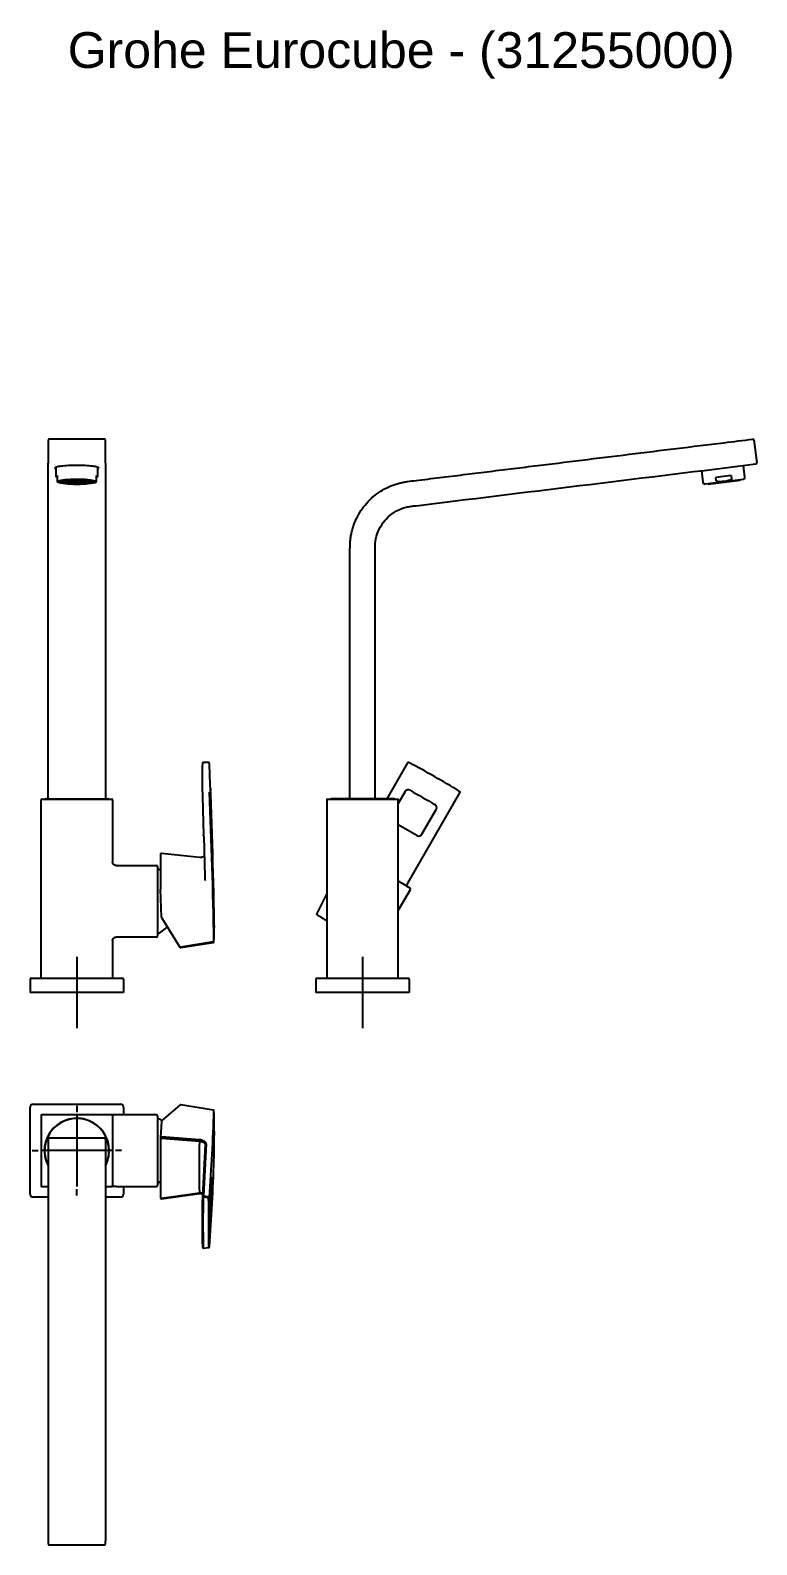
# Model space of a CAD drawing. Header units: millimetres. Extents: x 1617 to 5774, y 11446 to 13973.
# Drawn here: x 1679 to 2084, y 11523 to 12370 of the extents above; entities that cross this region are included whole.
import ezdxf
from ezdxf.enums import TextEntityAlignment as Align
from ezdxf.lldxf.tags import DXFTag

# ---------------------------------------------------------------- set-up
doc = ezdxf.new("R2010")
doc.units = ezdxf.units.MM
doc.layers.get('0').update_dxf_attribs({"color": 250})
doc.styles.add('SEACAD_arial_ttf', font='Arial.ttf')
tags = doc.linetypes.add('CENTER2', pattern=[28.575, 19.05, -3.175, 3.175, -3.175]).pattern_tags.tags
tags[10:11] = [DXFTag(74, 4), DXFTag(75, 0), DXFTag(340, '0'), DXFTag(46, 0.0), DXFTag(50, 0.0), DXFTag(44, 0.0), DXFTag(45, 0.0)]
tags[8:9] = [DXFTag(74, 4), DXFTag(75, 0), DXFTag(340, '0'), DXFTag(46, 0.0), DXFTag(50, 0.0), DXFTag(44, 0.0), DXFTag(45, 0.0)]
tags[6:7] = [DXFTag(74, 4), DXFTag(75, 0), DXFTag(340, '0'), DXFTag(46, 0.0), DXFTag(50, 0.0), DXFTag(44, 0.0), DXFTag(45, 0.0)]
tags[4:5] = [DXFTag(74, 4), DXFTag(75, 0), DXFTag(340, '0'), DXFTag(46, 0.0), DXFTag(50, 0.0), DXFTag(44, 0.0), DXFTag(45, 0.0)]

# ---------------------------------------------------------------- blocks, each defined once
blk = doc.blocks.new('16')
at = {"linetype": 'Continuous'}
for p, q in [((1688.54, 12140.78), (1688.54, 12127.87)), ((1720.04, 12141.28), (1689.04, 12141.28)), ((1720.54, 12127.87), (1720.54, 12140.78)), ((1688.54, 11940.24), (1688.54, 12127.87)), ((1692.74, 12125.48), (1692.74, 12120.41)), ((1716.34, 12120.41), (1716.34, 12125.46)), ((1720.54, 12127.87), (1720.54, 11940.24)), ((1693.54, 12120.93), (1693.54, 12119.13)), ((1693.54, 12119.13), (1693.54, 12118.06)), ((1693.54, 12118.06), (1693.54, 12117.43)), ((1693.54, 12117.43), (1694.03, 12117.16)), ((1695.54, 12117.98), (1695.54, 12117.04)), ((1698.29, 12117.25), (1696.04, 12117.25)), ((1698.29, 12117.22), (1696.04, 12117.22)), ((1696.3, 12116.98), (1696.3, 12117.22)), ((1698.29, 12117.04), (1696.3, 12116.98)), ((1698.29, 12117.02), (1696.35, 12116.96)), ((1698.47, 12117.42), (1696.64, 12117.48)), ((1698.53, 12117.44), (1696.72, 12117.5)), ((1697.13, 12116.73), (1697.13, 12116.98)), ((1698.53, 12116.83), (1697.13, 12116.73)), ((1698.59, 12116.8), (1697.23, 12116.71)), ((1699.07, 12117.61), (1697.74, 12117.7)), ((1699.17, 12117.63), (1697.87, 12117.72)), ((1698.29, 12117.25), (1698.29, 12117.43)), ((1698.29, 12117.24), (1698.29, 12117.04)), ((1698.46, 12116.51), (1698.46, 12116.79)), ((1699.32, 12116.62), (1698.46, 12116.51)), ((1698.53, 12117.44), (1698.53, 12117.64)), ((1699.44, 12116.6), (1698.6, 12116.49)), ((1699.17, 12117.63), (1699.17, 12117.87)), ((1700.05, 12117.77), (1699.17, 12117.87)), ((1700.19, 12117.78), (1699.33, 12117.89)), ((1701.79, 12117.21), (1699.49, 12117.21)), ((1701.79, 12117.26), (1699.61, 12117.26)), ((1699.91, 12117.21), (1699.91, 12116.93)), ((1701.79, 12117.07), (1699.91, 12116.93)), ((1701.79, 12117.02), (1700.08, 12116.9)), ((1700.19, 12117.78), (1700.19, 12117.96)), ((1700.2, 12116.35), (1700.2, 12116.49)), ((1700.65, 12116.44), (1700.2, 12116.35)), ((1700.81, 12116.43), (1700.37, 12116.33)), ((1702.07, 12117.38), (1700.74, 12117.48)), ((1701.33, 12117.89), (1700.82, 12118)), ((1701.5, 12117.9), (1701, 12118.01)), ((1702.25, 12117.42), (1701, 12117.51)), ((1701.5, 12117.9), (1701.5, 12118.03)), ((1701.76, 12117.02), (1701.76, 12116.69)), ((1702.4, 12116.83), (1701.76, 12116.69)), ((1701.79, 12117.4), (1701.79, 12117.26)), ((1701.79, 12117.24), (1701.79, 12117.04)), ((1702.65, 12116.79), (1702.06, 12116.67)), ((1702.24, 12116.24), (1702.24, 12116.33)), ((1702.42, 12116.32), (1702.24, 12116.24)), ((1702.25, 12117.61), (1702.25, 12117.42)), ((1702.61, 12116.31), (1702.43, 12116.23)), ((1703.01, 12117.52), (1702.49, 12117.63)), ((1702.82, 12117.97), (1702.6, 12118.07)), ((1703.02, 12117.97), (1702.79, 12118.08)), ((1703.32, 12117.54), (1702.82, 12117.64)), ((1703.02, 12117.97), (1703.02, 12118.08)), ((1703.32, 12117.66), (1703.32, 12117.54)), ((1703.69, 12117.24), (1703.91, 12117.29)), ((1704.02, 12117.29), (1704.02, 12117.24)), ((1704.36, 12117.57), (1704.36, 12117.68)), ((1704.36, 12116.7), (1704.36, 12116.6)), ((1704.44, 12118), (1704.44, 12118.1)), ((1704.44, 12116.28), (1704.44, 12116.2)), ((1704.64, 12118), (1704.64, 12118.1)), ((1704.64, 12116.28), (1704.64, 12116.2)), ((1704.71, 12117.57), (1704.71, 12117.68)), ((1704.71, 12116.7), (1704.71, 12116.6)), ((1705.06, 12117.24), (1705.06, 12117.29)), ((1705.76, 12117.66), (1705.76, 12117.54)), ((1705.76, 12117.54), (1706.26, 12117.64)), ((1706.06, 12117.97), (1706.28, 12118.08)), ((1706.06, 12117.97), (1706.06, 12118.08)), ((1706.06, 12117.52), (1706.59, 12117.63)), ((1706.25, 12117.97), (1706.48, 12118.07)), ((1706.43, 12116.79), (1707.01, 12116.67)), ((1706.46, 12116.31), (1706.64, 12116.23)), ((1706.65, 12116.32), (1706.83, 12116.24)), ((1706.68, 12116.83), (1707.31, 12116.69)), ((1706.83, 12117.61), (1706.83, 12117.42)), ((1706.83, 12117.42), (1708.08, 12117.51)), ((1706.83, 12116.24), (1706.83, 12116.33)), ((1707, 12117.38), (1708.34, 12117.48)), ((1707.28, 12117.4), (1707.28, 12117.26)), ((1707.28, 12117.26), (1709.47, 12117.26)), ((1707.28, 12117.02), (1708.99, 12116.9)), ((1707.29, 12117.04), (1707.29, 12117.24)), ((1707.29, 12117.21), (1709.58, 12117.21)), ((1707.29, 12117.07), (1709.17, 12116.93)), ((1707.31, 12117.02), (1707.31, 12116.69)), ((1707.57, 12117.9), (1707.57, 12118.03)), ((1707.57, 12117.9), (1708.07, 12118.01)), ((1707.75, 12117.89), (1708.25, 12118)), ((1708.26, 12116.43), (1708.7, 12116.33)), ((1708.42, 12116.44), (1708.87, 12116.35)), ((1708.87, 12116.35), (1708.87, 12116.49)), ((1708.88, 12117.78), (1708.88, 12117.96)), ((1708.88, 12117.78), (1709.74, 12117.89)), ((1709.03, 12117.77), (1709.9, 12117.87)), ((1709.17, 12117.21), (1709.17, 12116.93)), ((1709.64, 12116.6), (1710.48, 12116.49)), ((1709.75, 12116.62), (1710.62, 12116.51)), ((1709.9, 12117.63), (1709.9, 12117.87)), ((1709.9, 12117.63), (1711.2, 12117.72)), ((1710, 12117.61), (1711.33, 12117.7)), ((1710.48, 12116.8), (1711.85, 12116.71)), ((1710.54, 12116.83), (1711.95, 12116.73)), ((1710.55, 12117.44), (1710.55, 12117.64)), ((1710.55, 12117.44), (1712.35, 12117.5)), ((1710.6, 12117.42), (1712.44, 12117.48)), ((1710.62, 12116.51), (1710.62, 12116.79)), ((1710.79, 12117.25), (1710.79, 12117.43)), ((1710.79, 12117.25), (1713.04, 12117.25)), ((1710.79, 12117.04), (1710.79, 12117.24)), ((1710.79, 12117.22), (1713.04, 12117.22)), ((1710.79, 12117.04), (1712.77, 12116.98)), ((1710.79, 12117.02), (1712.72, 12116.96)), ((1711.95, 12116.73), (1711.95, 12116.98)), ((1712.77, 12116.98), (1712.77, 12117.22)), ((1713.54, 12117.04), (1713.54, 12117.98)), ((1715.04, 12117.16), (1715.54, 12117.43)), ((1715.54, 12119.13), (1715.54, 12120.93)), ((1715.54, 12118.06), (1715.54, 12119.13)), ((1715.54, 12117.43), (1715.54, 12118.06)), ((1778.14, 11960.48), (1775.21, 11960.59)), ((1774.57, 11946.83), (1774.93, 11934.92)), ((1684.51, 11839.94), (1684.51, 11939.44)), ((1685.01, 11939.94), (1724.01, 11939.94)), ((1687.01, 11940.24), (1722.01, 11940.24)), ((1724.51, 11939.44), (1724.51, 11904.94)), ((1774.96, 11933.99), (1775.38, 11920.14)), ((1775.4, 11919.4), (1776.1, 11896.47)), ((1726.51, 11902.94), (1749.01, 11902.94)), ((1749.51, 11902.44), (1749.51, 11863.44)), ((1773.1, 11907.33), (1751.82, 11909.7)), ((1751.74, 11874.05), (1751.27, 11889.76)), ((1751.82, 11873.8), (1762.08, 11857.32)), ((1724.51, 11860.94), (1724.51, 11839.94)), ((1749.01, 11862.94), (1726.51, 11862.94)), ((1780.71, 11860.19), (1762.57, 11857.34)), ((1762.59, 11857.09), (1780.76, 11859.95)), ((1678.51, 11839.44), (1678.51, 11831.94)), ((1679.01, 11839.94), (1680.11, 11839.94)), ((1680.11, 11839.94), (1728.91, 11839.94)), ((1728.91, 11839.94), (1730.01, 11839.94)), ((1730.51, 11839.44), (1730.51, 11831.94)), ((1680.11, 11831.94), (1678.51, 11831.94)), ((1728.91, 11831.94), (1680.11, 11831.94)), ((1730.51, 11831.94), (1728.91, 11831.94))]:
    blk.add_line(p, q, dxfattribs=at)
at = {"linetype": 'CENTER2'}
for p, q in [((1704.51, 11851.94), (1704.51, 11811.94)), ((1724.51, 11831.94), (1684.51, 11831.94))]:
    blk.add_line(p, q, dxfattribs=at)
at = {"linetype": 'Continuous'}
for centre, radius, start, end in [((1689.04, 12140.78), 0.5, 90, 179.99999), ((1720.04, 12140.78), 0.5, 0.00003, 90), ((1696.16, 12117.24), 0.127, 174.48564, 185.51436), ((1698.38, 12117.24), 0.0936, 172.51957, 180), ((1704.54, 12095.05), 22.52, 89.55476, 90.44524), ((1704.54, 12159.65), 43.06, 269.76712, 270.23288), ((1704.54, 12066.72), 51.28, 89.88826, 90.11174), ((1704.54, 12185.94), 69.74, 269.91785, 270.08215), ((1710.69, 12117.24), 0.0936, 0, 7.48043), ((1712.91, 12117.24), 0.127, 354.48564, 5.51436), ((1775.19, 11960.09), 0.5, 87.92695, 176.88832), ((1778.12, 11959.98), 0.5, 2.78336, 87.92448), ((-1450.04, 11817.6), 3231.8, 0.9484, 2.51342), ((1634.02, 11953.33), 144.79, 2.41053, 2.64299), ((1634.02, 11953.33), 144.79, 2.35652, 2.37449), ((1685.01, 11939.44), 0.5, 90, 180), ((1687.01, 11939.74), 0.5, 90, 156.42182), ((1722.01, 11939.74), 0.5, 23.57818, 90), ((1724.01, 11939.44), 0.5, 0, 90), ((1852.96, 11936.96), 73.77, 179.44249, 182.29524), ((2399.07, 11953.86), 624.43, 181.73857, 181.82403), ((1352.34, 11915.18), 427.73, 1.60679, 2.09913), ((1739.17, 11918.39), 36.25, 1.59343, 2.76188), ((1749.01, 11902.44), 0.5, 0, 90), ((1751.77, 11909.21), 0.5, 83.64671, 179.90986), ((1741.11, 11882.94), 20, 59.51503, 65.16541), ((1741.11, 11882.94), 20, 294.83459, 314.19685), ((1752.24, 11874.06), 0.5, 181.73192, 211.91972), ((1590.66, 11867.22), 190.71, 0.32469, 1.16129), ((1749.01, 11863.44), 0.5, 270, 0), ((1780.65, 11860.44), 0.5, 278.99326, 357.02413), ((1762.51, 11857.58), 0.5, 211.91972, 271.29911), ((1762.51, 11857.58), 0.5, 271.29911, 278.97576), ((1679.01, 11839.44), 0.5, 90, 180), ((1730.01, 11839.44), 0.5, 0, 90)]:
    blk.add_arc(centre, radius, start, end, dxfattribs=at)
for centre, major_axis, ratio, start_param, end_param in [((1704.54, 12120.41), (11.8, 0), 0.121869, 2.77125, 3.511935), ((1704.54, 12117.43), (10.75, 0), 0.121869, 0, 3.842591), ((1704.54, 12117.43), (-10.05, 0), 0.121869, 2.655077, 6.283185), ((1704.54, 12117.43), (-10.05, 0), 0.121869, 0, 0.486516), ((1704.54, 12117.24), (-8.5, 0), 0.121869, -0.028417, -0.011765), ((1704.54, 12117.24), (-8.5, 0), 0.121869, 0.011765, 0.250034), ((1704.54, 12117.24), (-8.5, 0), 0.121869, 0.250034, 0.273564), ((1704.54, 12117.24), (-8.5, 0), 0.121869, 0.273564, 0.511834), ((1704.54, 12117.24), (-8.5, 0), 0.121869, 0.511834, 0.535364), ((1704.54, 12117.24), (-8.5, 0), 0.121869, 0.535364, 0.773633), ((1704.54, 12117.24), (-8.5, 0), 0.121869, 0.773633, 0.797163), ((1704.54, 12117.24), (-6.25, 0), 0.121869, -0.2778, -0.245799), ((1704.54, 12117.24), (-8.5, 0), 0.121869, 0.797163, 1.035433), ((1704.54, 12117.24), (-6.25, 0), 0.121869, -0.539599, -0.507598), ((1704.54, 12117.24), (-5.25, 0), 0.121869, 0.490259, 0.556938), ((1704.54, 12117.24), (-6.25, 0), 0.121869, -0.801399, -0.769397), ((1704.54, 12117.24), (-8.5, 0), 0.121869, 1.035433, 1.058963), ((1704.54, 12117.24), (-8.5, 0), 0.121869, 1.058963, 1.297232), ((1704.54, 12117.24), (-6.25, 0), 0.121869, -1.063198, -1.031197), ((1704.54, 12117.24), (-5.25, 0), 0.121869, 1.013858, 1.080537), ((1704.54, 12117.24), (2.75, 0), 0.121869, 3.077913, 3.141593), ((1704.54, 12117.24), (-2.75, 0), 0.121869, -0.587278, -0.459919), ((1704.54, 12117.24), (-8.5, 0), 0.121869, 1.297232, 1.320762), ((1704.54, 12117.24), (-8.5, 0), 0.121869, 1.320762, 1.559031), ((1704.54, 12117.24), (-6.25, 0), 0.121869, -1.324998, -1.292996), ((1704.54, 12117.24), (-2.75, 0), 0.121869, -1.110877, -0.983518), ((1704.54, 12117.48), (-2.15, 0), 0.121869, 1.010688, 1.16374), ((1704.54, 12117.24), (8.5, 0), 0.121869, 4.724154, 4.962423), ((1704.54, 12117.24), (2.75, 0), 0.121869, 0.983518, 1.110877), ((1704.54, 12117.24), (6.25, 0), 0.121869, 1.292996, 1.324998), ((1704.54, 12117.24), (8.5, 0), 0.121869, -1.320762, -1.297232), ((1704.54, 12117.24), (2.75, 0), 0.121869, 0.459919, 0.587278), ((1704.54, 12117.24), (8.5, 0), 0.121869, -1.297232, -1.058963), ((1704.54, 12117.24), (5.25, 0), 0.121869, -1.080537, -1.013858), ((1704.54, 12117.24), (-2.75, 0), 0.121869, 3.141593, 3.205272), ((1704.54, 12117.24), (6.25, 0), 0.121869, 1.031197, 1.063198), ((1704.54, 12117.24), (8.5, 0), 0.121869, -1.058963, -1.035433), ((1704.54, 12117.24), (8.5, 0), 0.121869, -1.035433, -0.797163), ((1704.54, 12117.24), (6.25, 0), 0.121869, 0.769397, 0.801399), ((1704.54, 12117.24), (5.25, 0), 0.121869, -0.556938, -0.490259), ((1704.54, 12117.24), (6.25, 0), 0.121869, 0.507598, 0.539599), ((1704.54, 12117.24), (8.5, 0), 0.121869, -0.797163, -0.773633), ((1704.54, 12117.24), (6.25, 0), 0.121869, 0.245799, 0.2778), ((1704.54, 12117.24), (8.5, 0), 0.121869, -0.773633, -0.535364), ((1704.54, 12117.24), (8.5, 0), 0.121869, -0.535364, -0.511834), ((1704.54, 12117.24), (8.5, 0), 0.121869, -0.511834, -0.273564), ((1704.54, 12117.24), (8.5, 0), 0.121869, -0.273564, -0.250034), ((1704.54, 12117.43), (10.75, 0), 0.121869, 5.582187, 6.283185), ((1704.54, 12117.24), (8.5, 0), 0.121869, 6.033151, 6.27142), ((1704.54, 12117.24), (8.5, 0), 0.121869, 0.011765, 0.028417), ((1704.54, 12120.41), (-11.8, 0), 0.121869, 2.77125, 3.511935), ((2124.92, 11663.86), (-325.63, 357.08), 0.362561, 0.344529, 0.40718), ((1115.12, 11896.42), (663.45, 60.29), 0.498459, -0.057294, -0.03325), ((-2312.54, 11715.5), (4077.41, 428.24), 0.865504, -0.060142, -0.056237), ((-2247.35, 11563.58), (3940.85, 972.84), 0.861165, -0.194986, -0.17121), ((-2312.33, 11919.37), (4077.41, -426.24), 0.864156, 0.120599, 0.124506), ((1114.4, 11938.26), (665.47, -20.12), 0.499829, 0.003089, 0.027146), ((1769.07, 11310.6), (-15.43, 680.31), 0.013088, 0.494893, 0.552021), ((2095.43, 11614.01), (-294.89, 354.16), 0.346544, 0.416799, 0.424652), ((1410.4, 12151.11), (346.58, -352.31), 0.375293, 0.332029, 0.364453)]:
    blk.add_ellipse(centre, major_axis=major_axis, ratio=ratio, start_param=start_param, end_param=end_param, dxfattribs=at)
for centre, major_axis in [((1704.54, 12117.04), (-9, 0)), ((1704.54, 12117.04), (-8.7, 0)), ((1704.54, 12117.04), (-6.25, 0)), ((1704.54, 12117.04), (-5.25, 0)), ((1704.54, 12117.04), (2.75, 0)), ((1704.54, 12117.04), (2.15, 0)), ((1704.54, 12117.24), (-0.52, 0))]:
    blk.add_ellipse(centre, major_axis=major_axis, ratio=0.121869, dxfattribs=at)
for points, knots in [([(1716.79, 12125.08), (1716.79, 12125.28), (1716.47, 12125.47), (1715.24, 12125.83), (1714.33, 12126), (1712.07, 12126.27), (1710.7, 12126.38), (1707.75, 12126.53), (1706.14, 12126.57), (1702.95, 12126.57), (1701.34, 12126.53), (1698.37, 12126.38), (1697.02, 12126.27), (1694.74, 12126), (1693.84, 12125.83), (1692.61, 12125.47), (1692.29, 12125.27), (1692.29, 12124.95), (1692.43, 12124.82), (1692.71, 12124.69)], [0, 0, 0, 0, 0.0625, 0.0625, 0.125, 0.125, 0.1875, 0.1875, 0.25, 0.25, 0.3125, 0.3125, 0.375, 0.375, 0.4375, 0.4375, 0.5, 0.5, 0.5420565, 0.5420565, 0.5420565, 0.5420565]), ([(1779.2, 11945.68), (1779.2, 11945.7), (1779.2, 11945.75), (1779.2, 11945.82), (1779.19, 11945.94), (1779.19, 11946.04), (1779.2, 11946.05), (1779.2, 11945.97), (1779.21, 11945.78), (1779.22, 11945.5), (1779.24, 11945.2), (1779.24, 11944.96), (1779.25, 11944.82), (1779.25, 11944.74), (1779.26, 11944.7)], [0, 0, 0, 0, 0.030504, 0.061814, 0.124442, 0.2496, 0.374743, 0.499885, 0.62498, 0.750074, 0.875175, 0.937801, 0.969118, 1, 1, 1, 1]), ([(1779.89, 11927.17), (1779.89, 11927.28), (1779.84, 11927.39), (1779.66, 11927.54), (1779.53, 11927.59), (1779.41, 11927.59)], [0, 0, 0, 0, 0.5, 0.5, 1, 1, 1, 1]), ([(1779.83, 11919.01), (1779.83, 11919.04), (1779.82, 11919.17), (1779.8, 11919.54), (1779.78, 11919.93), (1779.77, 11920.17)], [0.3933507, 0.3933507, 0.3933507, 0.3933507, 0.5205548, 0.7494682, 1, 1, 1, 1]), ([(1779.89, 11919.16), (1779.89, 11919.14), (1779.89, 11919.1), (1779.89, 11919.02), (1779.88, 11918.91), (1779.87, 11918.81), (1779.86, 11918.79), (1779.84, 11918.88), (1779.83, 11919.06), (1779.81, 11919.34), (1779.79, 11919.64), (1779.78, 11919.88), (1779.78, 11920.02), (1779.78, 11920.1), (1779.77, 11920.14)], [0, 0, 0, 0, 0.030874, 0.062158, 0.124733, 0.249788, 0.374828, 0.499868, 0.62486, 0.749851, 0.874842, 0.937415, 0.968704, 1, 1, 1, 1]), ([(1775.74, 11908.3), (1775.67, 11908.2), (1775.46, 11908), (1775.1, 11907.73), (1774.65, 11907.51), (1774.16, 11907.37), (1773.61, 11907.3), (1773.27, 11907.32), (1773.07, 11907.34)], [0.1323012, 0.1323012, 0.1323012, 0.1323012, 0.2586724, 0.404834, 0.5520227, 0.7002789, 0.8496105, 1, 1, 1, 1])]:
    blk.add_open_spline(points, degree=3, knots=knots, dxfattribs=at)
for points in [[(1716.37, 12124.69), (1716.64, 12124.82), (1716.79, 12124.95), (1716.79, 12125.08)], [(1779.26, 11944.7), (1779.26, 11944.67), (1779.24, 11944.63), (1779.21, 11944.59)]]:
    blk.add_open_spline(points, degree=3, dxfattribs=at)
for points in [[(1726.51, 11902.94), (1725.34, 11902.94), (1724.51, 11903.77), (1724.51, 11904.94)], [(1724.51, 11860.94), (1724.51, 11862.11), (1725.34, 11862.94), (1726.51, 11862.94)]]:
    blk.add_rational_spline(points, [1, 0.804709933148, 0.804709933148, 1], degree=3, dxfattribs=at)
blk = doc.blocks.new('17')
at = {"linetype": 'Continuous'}
for p, q in [((2082.85, 12140.84), (2084.44, 12127.93)), ((2053.58, 12123.64), (2054.38, 12117.17)), ((2077.8, 12120.05), (2077.01, 12126.52)), ((2054.98, 12116.37), (2055.56, 12116.12)), ((2076.9, 12118.74), (2055.56, 12116.12)), ((2057.3, 12116.34), (2057.35, 12115.94)), ((2075.22, 12118.13), (2057.35, 12115.94)), ((2070.11, 12120.93), (2061.63, 12119.89)), ((2061.85, 12118.09), (2061.63, 12119.89)), ((2070.11, 12120.93), (2070.33, 12119.13)), ((2075.22, 12118.13), (2075.17, 12118.53)), ((2076.9, 12118.74), (2077.41, 12119.13)), ((1889.39, 11960.34), (1877.79, 11940.24)), ((1890.06, 11960.53), (1890.42, 11960.42)), ((1918.16, 11944.4), (1918.43, 11944.15)), ((1844.17, 11939.44), (1844.17, 11839.94)), ((1844.67, 11939.94), (1883.67, 11939.94)), ((1881.7, 11940.24), (1846.7, 11940.24)), ((1888.02, 11944.27), (1884.17, 11937.61)), ((1884.17, 11839.94), (1884.17, 11939.44)), ((1889.52, 11893.1), (1918.6, 11943.47)), ((1897.37, 11920.4), (1905.37, 11934.25)), ((1844.17, 11887.29), (1838.56, 11876.04)), ((1884.17, 11877.7), (1891, 11889.52)), ((1838.17, 11839.44), (1838.17, 11831.94)), ((1838.67, 11839.94), (1839.77, 11839.94)), ((1839.77, 11839.94), (1888.57, 11839.94)), ((1888.57, 11839.94), (1889.67, 11839.94)), ((1890.17, 11839.44), (1890.17, 11831.94)), ((1839.77, 11831.94), (1838.17, 11831.94)), ((1888.57, 11831.94), (1839.77, 11831.94)), ((1890.17, 11831.94), (1888.57, 11831.94))]:
    blk.add_line(p, q, dxfattribs=at)
at = {"linetype": 'CENTER2'}
for p, q in [((1864.17, 11851.94), (1864.17, 11811.94)), ((1884.17, 11831.94), (1844.17, 11831.94))]:
    blk.add_line(p, q, dxfattribs=at)
at = {"linetype": 'Continuous'}
for centre, radius, start, end in [((2082.36, 12140.78), 0.5, 7, 97), ((2083.94, 12127.87), 0.5, 277, 7), ((2055.37, 12117.29), 1, 187, 247), ((2076.81, 12119.93), 1, 307, 7), ((1889.83, 11960.09), 0.5, 73.33634, 150), ((1573.83, 11374.64), 665.86, 58.85365, 61.61058), ((1889.76, 11943.26), 2.01, 59.91229, 150.00383), ((6244.58, 19470.02), 8693.76, 239.947277, 240.052719), ((1844.67, 11939.44), 0.5, 90, 180), ((1846.7, 11939.74), 0.5, 90, 156.42182), ((1881.7, 11939.74), 0.5, 23.57818, 90), ((1883.67, 11939.44), 0.5, 0, 90), ((1903.62, 11935.26), 2.01, 330.00969, 60.10435), ((1918.17, 11943.72), 0.5, 330, 58.70246), ((-11141.03, -10642.73), 26057.43, 59.98241, 60.008922), ((1895.62, 11921.41), 2.02, 239.96942, 330.00242), ((1533.51, 11310.21), 681.22, 58.36359, 59.01856), ((1890.56, 11889.77), 0.502, 330.50522, 57.69347), ((1839.02, 11875.82), 0.505, 150.69916, 237.46693), ((2205.44, 12474.02), 702.01, 238.51048, 239.02769), ((1838.67, 11839.44), 0.5, 90, 180), ((1889.67, 11839.44), 0.5, 0, 90)]:
    blk.add_arc(centre, radius, start, end, dxfattribs=at)
for centre, major_axis, ratio, start_param, end_param in [((1889.83, 11960.09), (-0.143, -0.479), 0.992126, 2.931285, 3.141765), ((1917.9, 11943.98), (-0.26, -0.427), 0.023125, 3.115772, 3.167762), ((1917.9, 11943.98), (-0.343, -0.364), 0.992126, 3.14176, 3.352292), ((1890.57, 11889.77), (-0.433, 0.25), 0.026177, 3.141593, 3.263706)]:
    blk.add_ellipse(centre, major_axis=major_axis, ratio=ratio, start_param=start_param, end_param=end_param, dxfattribs=at)
for points, knots in [([(1857.17, 11940.24), (1857.17, 11940.41), (1857.17, 11940.57), (1857.17, 11940.74), (1857.17, 11963.64), (1857.17, 11995.46), (1857.17, 12036.14), (1857.17, 12056.24), (1857.17, 12069.73), (1857.17, 12075.08), (1857.17, 12078.74), (1857.17, 12080.54), (1857.18, 12081.56), (1857.21, 12082.86), (1857.33, 12084.41), (1857.51, 12085.92), (1857.78, 12087.62), (1858.16, 12089.5), (1858.91, 12092.19), (1859.7, 12094.39), (1861.03, 12097.51), (1863.24, 12101.41), (1866.27, 12105.38), (1870.23, 12109.27), (1874.14, 12112.14), (1878.82, 12114.7), (1882.66, 12116.12), (1885.34, 12116.84), (1886.95, 12117.19), (1888.06, 12117.39), (1890.69, 12117.76), (1894.65, 12118.23), (1900.76, 12118.98), (1907.28, 12119.78), (1913.82, 12120.59), (1920.63, 12121.42), (1927.16, 12122.22), (1933.71, 12123.03), (1940.35, 12123.84), (1946.94, 12124.65), (1953.59, 12125.47), (1975.72, 12128.19), (2013.11, 12132.78), (2053.83, 12137.78), (2076.88, 12140.61), (2082.3, 12141.27)], [0, 0, 0, 0, 0.001321, 0.001321, 0.001321, 0.182899, 0.253805, 0.324711, 0.342437, 0.360164, 0.367727, 0.371509, 0.3734, 0.375291, 0.380401, 0.382956, 0.385511, 0.390892, 0.396274, 0.401655, 0.407037, 0.418229, 0.429421, 0.440613, 0.451805, 0.462568, 0.473331, 0.478441, 0.480996, 0.48355, 0.486038, 0.498607, 0.516228, 0.533849, 0.55147, 0.569091, 0.586712, 0.604333, 0.621954, 0.639575, 0.657196, 0.674817, 0.815785, 0.956752, 1, 1, 1, 1]), ([(1871.17, 11940.24), (1871.17, 11970.37), (1871.17, 12000.5), (1871.17, 12045.7), (1871.17, 12060.77), (1871.17, 12076.77), (1871.17, 12077.71), (1871.17, 12079.6), (1871.16, 12080.55), (1871.22, 12083.3), (1871.49, 12085.15), (1872.5, 12088.83), (1873.23, 12090.58), (1875.1, 12093.88), (1876.24, 12095.42), (1878.9, 12098.18), (1880.35, 12099.38), (1883.57, 12101.38), (1885.31, 12102.2), (1888.01, 12103.07), (1888.92, 12103.31), (1890.78, 12103.67), (1891.74, 12103.77), (1894.63, 12104.13), (1896.57, 12104.36), (1960.34, 12112.19), (2022.17, 12119.78), (2084, 12127.38)], [0, 0, 0, 0, 0.25, 0.25, 0.375, 0.375, 0.382813, 0.382813, 0.390625, 0.390625, 0.40625, 0.40625, 0.421875, 0.421875, 0.4375, 0.4375, 0.453125, 0.453125, 0.46875, 0.46875, 0.476563, 0.476563, 0.484375, 0.484375, 0.5, 0.5, 1, 1, 1, 1]), ([(2063.63, 12117.43), (2063.46, 12117.44), (2063.29, 12117.44), (2062.96, 12117.47), (2062.79, 12117.5), (2062.55, 12117.55), (2062.47, 12117.58), (2062.31, 12117.63), (2062.23, 12117.67), (2062.09, 12117.75), (2062.02, 12117.8), (2061.9, 12117.93), (2061.86, 12118), (2061.85, 12118.09)], [0, 0, 0, 0, 0.25, 0.25, 0.5, 0.5, 0.625, 0.625, 0.75, 0.75, 0.875, 0.875, 1, 1, 1, 1]), ([(2068.76, 12118.06), (2067.92, 12117.85), (2067.07, 12117.68), (2065.36, 12117.47), (2064.5, 12117.43), (2063.63, 12117.43)], [0, 0, 0, 0, 0.5, 0.5, 1, 1, 1, 1]), ([(2070.33, 12119.13), (2070.34, 12119.05), (2070.32, 12118.96), (2070.24, 12118.81), (2070.18, 12118.74), (2070, 12118.57), (2069.86, 12118.48), (2069.41, 12118.25), (2069.09, 12118.15), (2068.76, 12118.06)], [0, 0, 0, 0, 0.125, 0.125, 0.25, 0.25, 0.5, 0.5, 1, 1, 1, 1]), ([(1888.64, 11891.49), (1888.75, 11891.71), (1889.03, 11892.24), (1889.33, 11892.77), (1889.52, 11893.11)], [0.5855886, 0.5855886, 0.5855886, 0.5855886, 0.7776728, 1, 1, 1, 1])]:
    blk.add_open_spline(points, degree=3, knots=knots, dxfattribs=at)
blk = doc.blocks.new('18')
at = {"linetype": 'Continuous'}
for p, q in [((1678.51, 11719.14), (1678.51, 11767.94)), ((1680.11, 11769.54), (1728.91, 11769.54)), ((1730.51, 11767.94), (1730.51, 11763.54)), ((1762.18, 11769.09), (1751.91, 11760.26)), ((1780.76, 11766.26), (1762.59, 11769.2)), ((1684.51, 11763.04), (1684.51, 11724.04)), ((1724.01, 11763.54), (1685.01, 11763.54)), ((1726.51, 11763.54), (1724.01, 11763.54)), ((1724.51, 11763.04), (1724.51, 11724.04)), ((1749.01, 11763.54), (1726.51, 11763.54)), ((1749.51, 11763.04), (1749.51, 11724.04)), ((1751.74, 11759.91), (1751.27, 11750.84)), ((1688.54, 11750.04), (1688.54, 11525.36)), ((1720.04, 11750.54), (1689.04, 11750.54)), ((1720.04, 11750.54), (1689.04, 11750.54)), ((1720.54, 11750.04), (1720.54, 11525.36)), ((1751.8, 11750.58), (1773.05, 11748.93)), ((1773.08, 11749.6), (1751.83, 11751.24)), ((1688.36, 11747.54), (1688.54, 11747.54)), ((1776.22, 11746.99), (1774.69, 11717.91)), ((1776.78, 11747.4), (1775.25, 11718.32)), ((1776.17, 11747.32), (1776.23, 11747.07)), ((1688.54, 11717.54), (1680.11, 11717.54)), ((1685.01, 11723.54), (1688.54, 11723.54)), ((1720.54, 11723.54), (1724.01, 11723.54)), ((1728.91, 11717.54), (1720.54, 11717.54)), ((1726.51, 11723.54), (1724.01, 11723.54)), ((1726.51, 11723.54), (1749.01, 11723.54)), ((1730.51, 11723.54), (1730.51, 11719.14)), ((1773.05, 11719.76), (1751.8, 11716.89)), ((1751.83, 11716.66), (1773.12, 11719.53)), ((1775.18, 11717.65), (1778.11, 11717.3)), ((1775.25, 11718.32), (1778.18, 11717.97)), ((1779.24, 11713.15), (1779.41, 11713.15)), ((1775.24, 11689.05), (1778.17, 11689.32)), ((1688.54, 11525.36), (1688.54, 11523.78)), ((1689.04, 11523.28), (1720.04, 11523.28)), ((1720.54, 11523.78), (1720.54, 11525.36))]:
    blk.add_line(p, q, dxfattribs=at)
at = {"linetype": 'CENTER2'}
for p, q in [((1704.51, 11768.54), (1704.51, 11765.14)), ((1704.51, 11763.54), (1704.51, 11723.54)), ((1679.51, 11743.54), (1682.91, 11743.54)), ((1724.51, 11743.54), (1684.51, 11743.54)), ((1729.51, 11743.54), (1726.11, 11743.54)), ((1704.51, 11718.54), (1704.51, 11721.94))]:
    blk.add_line(p, q, dxfattribs=at)
at = {"linetype": 'Continuous'}
for centre, radius, start, end in [((1680.11, 11767.94), 1.6, 90, 180), ((1728.91, 11767.94), 1.6, 0, 90), ((1762.51, 11768.71), 0.5, 80.81257, 130.68038), ((1685.01, 11763.04), 0.5, 90, 180), ((1704.51, 11743.54), 18.1, 0, 207.83553), ((1704.51, 11743.54), 18, 0, 180.03979), ((1704.51, 11743.52), 18, 0, 207.20691), ((1724.01, 11763.04), 0.5, 0, 90), ((1749.01, 11763.04), 0.5, 0, 90), ((1741.11, 11743.54), 20, 57.05299, 65.16541), ((1752.24, 11759.88), 0.5, 130.68038, 177.00205), ((1780.65, 11765.77), 0.5, 1.62947, 80.79725), ((1248.37, 11750.33), 533, 0.17886, 1.66059), ((1689.04, 11750.04), 0.5, 90, 180), ((1720.04, 11750.04), 0.5, 0, 90), ((1751.77, 11750.81), 0.5, 177.00205, 179.95133), ((1704.51, 11743.52), 18, 333.14717, 0), ((1704.51, 11743.54), 18.1, 332.65325, 0), ((1741.11, 11743.54), 20, 294.83459, 300.48981), ((1680.11, 11719.14), 1.6, 180, 270), ((1685.01, 11724.04), 0.5, 180, 270), ((1724.01, 11724.04), 0.5, 270, 0), ((1728.91, 11719.14), 1.6, 270, 0), ((1749.01, 11724.04), 0.5, 270, 0), ((1751.77, 11717.15), 0.5, 180.05032, 269.24987), ((1751.77, 11717.15), 0.5, 269.24987, 277.71664), ((1257.49, 11701.09), 520.87, 358.7308, 1.78312), ((1313.97, 11705.57), 464.84, 359.75368, 1.47511), ((1836.79, 11717.53), 57.6, 177.3073, 180.96208), ((1815.25, 12364.66), 655.49, 266.84765, 266.85627), ((1680.31, 11714.76), 99.59, 357.0923, 359.20824), ((1775.19, 11689.55), 0.5, 181.63237, 269.24987), ((1775.19, 11689.55), 0.5, 269.24987, 275.24551), ((1778.12, 11689.82), 0.5, 275.24798, 355.66573), ((1689.04, 11523.78), 0.5, 180.00049, 270), ((1720.04, 11523.78), 0.5, 270, 359.9975)]:
    blk.add_arc(centre, radius, start, end, dxfattribs=at)
for centre, major_axis, ratio, start_param, end_param in [((-2247.35, 12222.75), (4018.85, -570.65), 0.499036, 0.032484, 0.05626), ((1769.07, 12073.98), (-8.91, -680.43), 0.02267, -1.075607, -1.018479), ((1773.29, 11747.82), (-3.48, 0.5), 0.496635, 3.18658, 4.844899), ((1410.4, 11588.72), (244.07, 429.73), 0.650027, -0.8851, -0.852676), ((2093.74, 11901.13), (-200.61, -417.3), 0.600226, -0.93187, -0.859101), ((-2247.35, 11338.25), (4019.13, 568.58), 0.49351, -0.107961, -0.084185), ((-2312.54, 11604.8), (4092.37, 247.38), 0.498117, -0.064516, -0.060611), ((1114.4, 11711.6), (664.86, 34.82), 0.865729, 6.225854, 6.24991), ((2124.92, 11870.03), (-225.14, -427.62), 0.627975, -0.90695, -0.839162), ((1775.19, 11717.89), (0.499, -0.026), 0.865729, 1.493941, 3.162951), ((2125.66, 11869.89), (-225.31, -427.93), 0.627974, -0.906926, -0.839187), ((1775.19, 11717.89), (0.06, 0.496), 0.035934, 4.21324, 5.760075), ((1778.12, 11717.54), (-0.06, -0.496), 0.035934, 1.071256, 2.618888), ((1778.12, 11717.54), (0.499, -0.038), 0.866124, 0.089839, 1.514452), ((1115.12, 11735.76), (658.08, -103.58), 0.863356, 0.12304, 0.147085), ((-2312.33, 11957.9), (4092.13, -247.75), 0.500503, 6.279064, 6.28297)]:
    blk.add_ellipse(centre, major_axis=major_axis, ratio=ratio, start_param=start_param, end_param=end_param, dxfattribs=at)
for points, weights in [([(1773.08, 11749.6), (1773.09, 11749.46), (1773.08, 11749.18), (1773.05, 11748.93)], [1.13421769003, 0.936471827174, 0.957233447952, 1.19650255236]), ([(1773.05, 11719.76), (1773.07, 11719.62), (1773.08, 11719.53), (1773.08, 11719.53)], [1.19623679803, 1.03840901512, 0.975783594768, 1.00836053698])]:
    blk.add_rational_spline(points, weights, degree=3, dxfattribs=at)
for points, knots in [([(1773.05, 11748.93), (1773.22, 11748.92), (1773.61, 11748.87), (1774.21, 11748.73), (1774.81, 11748.51), (1775.33, 11748.24), (1775.75, 11747.93), (1776.03, 11747.61), (1776.14, 11747.4), (1776.17, 11747.31)], [0.0000774, 0.0000774, 0.0000774, 0.0000774, 0.1029055, 0.2364442, 0.3697632, 0.5028709, 0.6356873, 0.7681941, 0.8744265, 0.8744265, 0.8744265, 0.8744265]), ([(1776.17, 11747.31), (1776.18, 11747.29), (1776.21, 11747.18), (1776.22, 11747.07), (1776.22, 11746.99)], [0.8744265, 0.8744265, 0.8744265, 0.8744265, 0.9005592, 1, 1, 1, 1]), ([(1776.78, 11747.4), (1776.64, 11747.42), (1776.5, 11747.38), (1776.31, 11747.24), (1776.25, 11747.16), (1776.23, 11747.07)], [0, 0, 0, 0, 0.5, 0.5, 0.8866033, 0.8866033, 0.8866033, 0.8866033]), ([(1779.89, 11727.26), (1779.89, 11727.19), (1779.84, 11727.13), (1779.73, 11727.08), (1779.72, 11727.07), (1779.7, 11727.07)], [0.0007588, 0.0007588, 0.0007588, 0.0007588, 0.5, 0.5, 0.5764235, 0.5764235, 0.5764235, 0.5764235]), ([(1779.77, 11728.24), (1779.78, 11728.26), (1779.78, 11728.31), (1779.78, 11728.38), (1779.79, 11728.5), (1779.81, 11728.59), (1779.83, 11728.61), (1779.84, 11728.52), (1779.86, 11728.34), (1779.87, 11728.06), (1779.88, 11727.75), (1779.89, 11727.51), (1779.89, 11727.37), (1779.89, 11727.29), (1779.89, 11727.26)], [0, 0, 0, 0, 0.03132, 0.062605, 0.125176, 0.250226, 0.375265, 0.500302, 0.625293, 0.750283, 0.87528, 0.937854, 0.969144, 1, 1, 1, 1]), ([(1774.79, 11719.75), (1774.78, 11719.76), (1774.58, 11719.79), (1774.16, 11719.84), (1773.57, 11719.83), (1773.2, 11719.78), (1773.05, 11719.76)], [0.6309099, 0.6309099, 0.6309099, 0.6309099, 0.6397004, 0.77462, 0.9097558, 0.9999125, 0.9999125, 0.9999125, 0.9999125]), ([(1773.05, 11719.52), (1773.24, 11719.55), (1773.57, 11719.58), (1774.09, 11719.59), (1774.49, 11719.57), (1774.72, 11719.54), (1774.79, 11719.53)], [0, 0, 0, 0, 0.1141106, 0.2318311, 0.3527704, 0.4084213, 0.4084213, 0.4084213, 0.4084213]), ([(1774.69, 11717.91), (1774.69, 11717.85), (1774.74, 11717.78), (1774.92, 11717.69), (1775.05, 11717.66), (1775.18, 11717.65)], [0, 0, 0, 0, 0.5, 0.5, 1, 1, 1, 1]), ([(1778.11, 11717.3), (1778.24, 11717.3), (1778.37, 11717.33), (1778.56, 11717.42), (1778.62, 11717.48), (1778.62, 11717.54)], [0, 0, 0, 0, 0.5, 0.5, 1, 1, 1, 1]), ([(1779.77, 11709.71), (1779.78, 11709.82), (1779.73, 11709.93), (1779.55, 11710.09), (1779.43, 11710.15), (1779.3, 11710.15)], [0, 0, 0, 0, 0.5, 0.5, 1, 1, 1, 1]), ([(1779.2, 11701.5), (1779.2, 11701.53), (1779.19, 11701.66), (1779.19, 11702.06), (1779.2, 11702.47), (1779.2, 11702.72)], [0.3495801, 0.3495801, 0.3495801, 0.3495801, 0.5135913, 0.745409, 1, 1, 1, 1]), ([(1779.26, 11701.71), (1779.25, 11701.69), (1779.25, 11701.65), (1779.24, 11701.57), (1779.24, 11701.46), (1779.22, 11701.36), (1779.21, 11701.34), (1779.2, 11701.43), (1779.2, 11701.61), (1779.19, 11701.89), (1779.19, 11702.19), (1779.2, 11702.44), (1779.2, 11702.58), (1779.2, 11702.65), (1779.2, 11702.69)], [0, 0, 0, 0, 0.03058, 0.061902, 0.124552, 0.249755, 0.374943, 0.500131, 0.625272, 0.75041, 0.875556, 0.938204, 0.969532, 1, 1, 1, 1])]:
    blk.add_open_spline(points, degree=3, knots=knots, dxfattribs=at)
blk.add_open_spline([(1776.23, 11747.07), (1776.22, 11747.04), (1776.22, 11747.02), (1776.22, 11746.99)], degree=3, dxfattribs=at)

msp = doc.modelspace()

# ---------------------------------------------------------------- block references
for name in ['16', '17', '18']:
    msp.add_blockref(name, (0, 0))

# ---------------------------------------------------------------- texts
at = {"style": 'SEACAD_arial_ttf'}
msp.add_text('Grohe Eurocube - (31255000)', height=20, dxfattribs=at).set_placement((1699.43, 12368.73), align=Align.TOP_LEFT)

doc.saveas('drawing.dxf')
